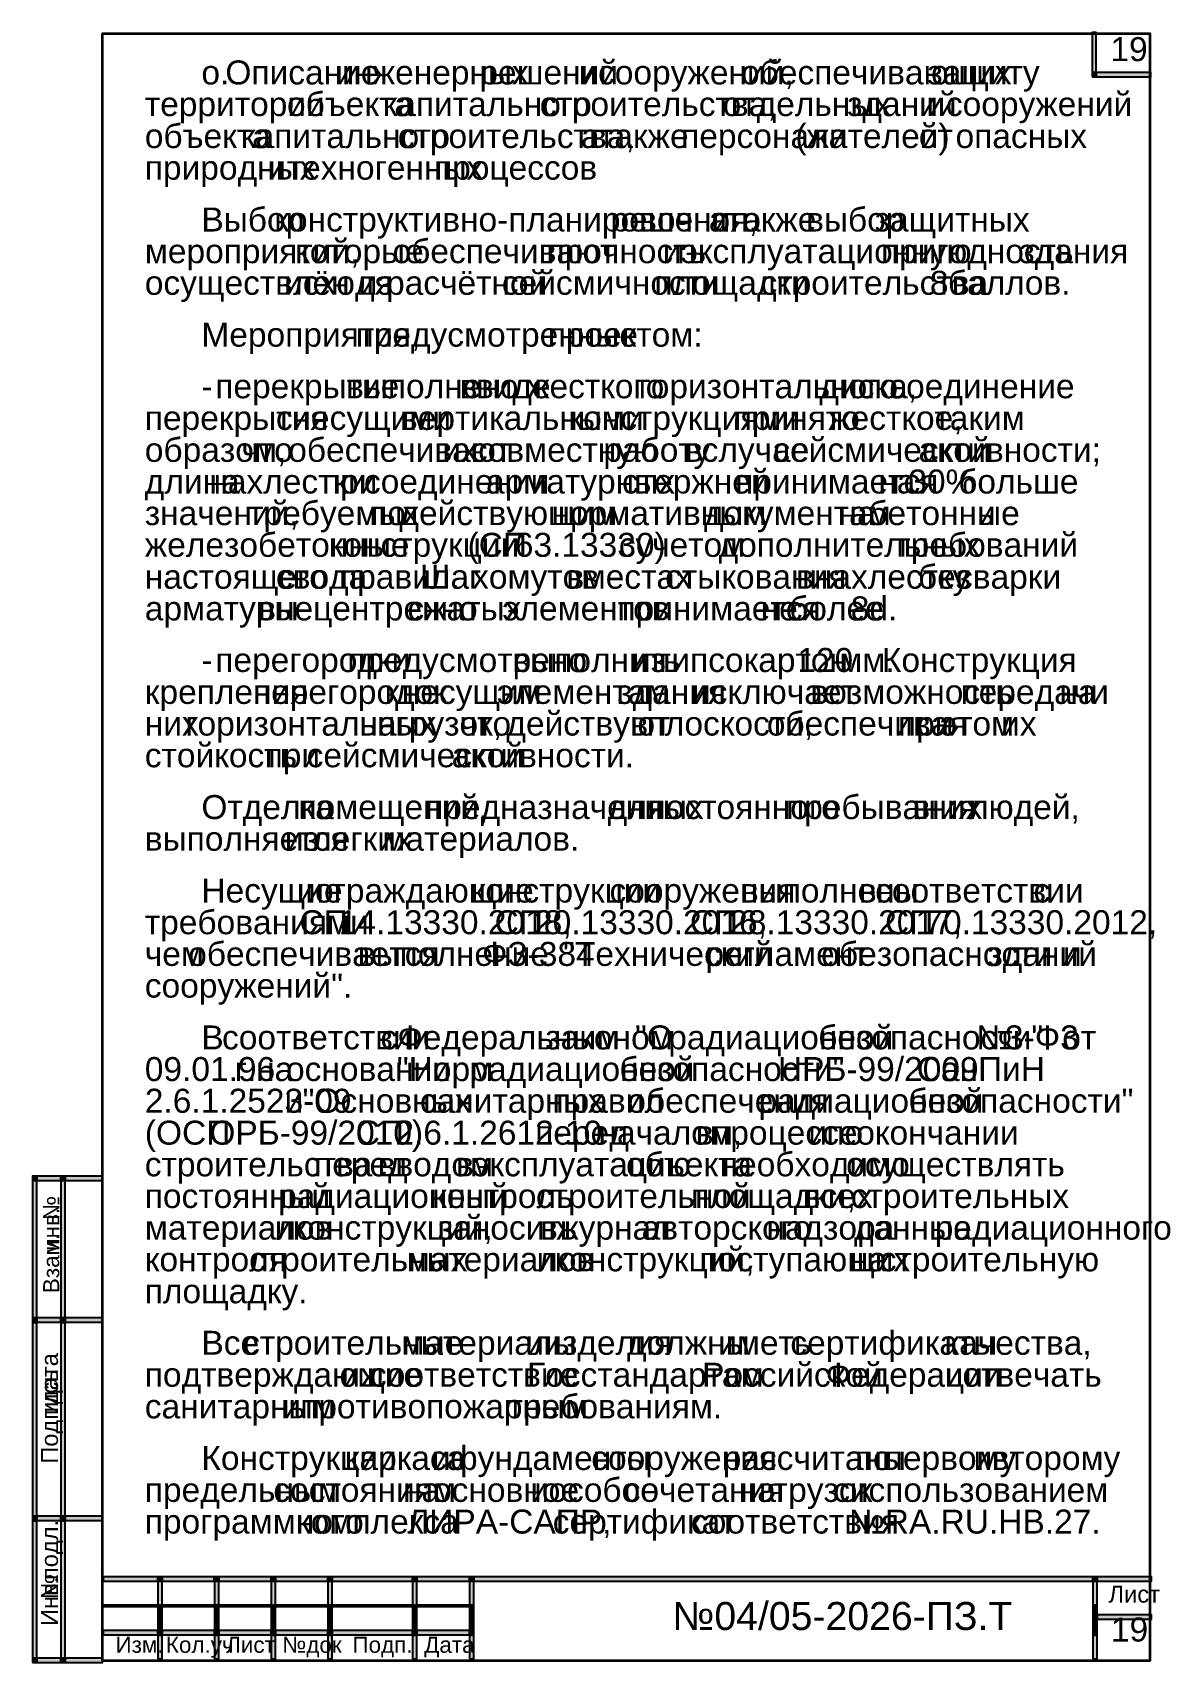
# Model space of a CAD drawing. Extents: x 8 to 21351, y 0 to 420.
# Drawn here: x 5588 to 5788.9, y 4.7 to 292.2 of the extents above; entities that cross this region are included whole.
import ezdxf

# ---------------------------------------------------------------- set-up
doc = ezdxf.new("R2010")
doc.units = 0
doc.layers.add('TEY_REVIEW_AXIS', color=7, linetype='Continuous')
doc.layers.add('TEY_REVIEW_LEADER', color=7, linetype='Continuous')
doc.styles.add('TEYPDFCAD_TEXT', font='arial.ttf')

msp = doc.modelspace()

# ---------------------------------------------------------------- hatches: boundary and pattern name
for points in [[(5775.02, 285.16), (5775.78, 285.16), (5775.78, 292.23), (5775.02, 292.23)], [(5775.02, 284.4), (5775.78, 284.4), (5775.78, 285.16), (5775.02, 285.16)], [(5775.02, 284.4), (5775.78, 284.4), (5775.78, 285.16), (5775.02, 285.16)], [(5775.78, 284.4), (5785.39, 284.4), (5785.39, 285.16), (5775.78, 285.16)], [(5587.99, 89.66), (5588.75, 89.66), (5588.75, 90.47), (5587.99, 90.47)], [(5587.99, 89.7), (5588.75, 89.7), (5588.75, 90.47), (5587.99, 90.47)], [(5587.99, 65.45), (5588.75, 65.45), (5588.75, 89.66), (5587.99, 89.66)], [(5588.75, 89.7), (5592.98, 89.7), (5592.98, 90.47), (5588.75, 90.47)], [(5592.98, 89.7), (5593.74, 89.7), (5593.74, 90.47), (5592.98, 90.47)], [(5592.98, 89.66), (5593.74, 89.66), (5593.74, 89.7), (5592.98, 89.7)], [(5592.98, 65.45), (5593.74, 65.45), (5593.74, 89.66), (5592.98, 89.66)], [(5593.74, 89.7), (5600.35, 89.7), (5600.35, 90.47), (5593.74, 90.47)], [(5587.99, 64.64), (5588.75, 64.64), (5588.75, 65.45), (5587.99, 65.45)], [(5587.99, 30.44), (5588.75, 30.44), (5588.75, 64.64), (5587.99, 64.64)], [(5588.75, 64.69), (5592.98, 64.69), (5592.98, 65.45), (5588.75, 65.45)], [(5592.98, 64.64), (5593.74, 64.64), (5593.74, 65.45), (5592.98, 65.45)], [(5592.98, 30.44), (5593.74, 30.44), (5593.74, 64.64), (5592.98, 64.64)], [(5593.74, 64.69), (5600.35, 64.69), (5600.35, 65.45), (5593.74, 65.45)], [(5587.99, 29.63), (5588.75, 29.63), (5588.75, 30.44), (5587.99, 30.44)], [(5587.99, 5.42), (5588.75, 5.42), (5588.75, 29.63), (5587.99, 29.63)], [(5588.75, 29.68), (5592.98, 29.68), (5592.98, 30.44), (5588.75, 30.44)], [(5592.98, 29.63), (5593.74, 29.63), (5593.74, 30.44), (5592.98, 30.44)], [(5592.98, 5.42), (5593.74, 5.42), (5593.74, 29.63), (5592.98, 29.63)], [(5593.74, 29.68), (5600.35, 29.68), (5600.35, 30.44), (5593.74, 30.44)], [(5600.47, 19.01), (5610.08, 19.01), (5610.08, 19.77), (5600.47, 19.77)], [(5610.08, 19.01), (5610.85, 19.01), (5610.85, 19.77), (5610.08, 19.77)], [(5610.08, 18.97), (5610.85, 18.97), (5610.85, 19.01), (5610.08, 19.01)], [(5610.08, 14.77), (5610.85, 14.77), (5610.85, 18.97), (5610.08, 18.97)], [(5610.85, 19.01), (5620.07, 19.01), (5620.07, 19.77), (5610.85, 19.77)], [(5620.08, 19.01), (5620.84, 19.01), (5620.84, 19.77), (5620.08, 19.77)], [(5620.08, 18.97), (5620.84, 18.97), (5620.84, 19.01), (5620.08, 19.01)], [(5620.08, 14.77), (5620.84, 14.77), (5620.84, 18.97), (5620.08, 18.97)], [(5620.84, 19.01), (5630.11, 19.01), (5630.11, 19.77), (5620.84, 19.77)], [(5630.11, 19.01), (5630.87, 19.01), (5630.87, 19.77), (5630.11, 19.77)], [(5630.11, 18.97), (5630.87, 18.97), (5630.87, 19.01), (5630.11, 19.01)], [(5630.11, 14.77), (5630.87, 14.77), (5630.87, 18.97), (5630.11, 18.97)], [(5630.87, 19.01), (5640.1, 19.01), (5640.1, 19.77), (5630.87, 19.77)], [(5640.1, 19.01), (5640.86, 19.01), (5640.86, 19.77), (5640.1, 19.77)], [(5640.1, 18.97), (5640.86, 18.97), (5640.86, 19.01), (5640.1, 19.01)], [(5640.1, 14.77), (5640.86, 14.77), (5640.86, 18.97), (5640.1, 18.97)], [(5640.86, 19.01), (5655.08, 19.01), (5655.08, 19.77), (5640.86, 19.77)], [(5655.08, 19.01), (5655.85, 19.01), (5655.85, 19.77), (5655.08, 19.77)], [(5655.08, 18.97), (5655.85, 18.97), (5655.85, 19.01), (5655.08, 19.01)], [(5655.08, 14.77), (5655.85, 14.77), (5655.85, 18.97), (5655.08, 18.97)], [(5655.85, 19.01), (5665.12, 19.01), (5665.12, 19.77), (5655.85, 19.77)], [(5665.12, 19.01), (5665.88, 19.01), (5665.88, 19.77), (5665.12, 19.77)], [(5665.12, 18.97), (5665.88, 18.97), (5665.88, 19.01), (5665.12, 19.01)], [(5665.12, 14.77), (5665.88, 14.77), (5665.88, 18.97), (5665.12, 18.97)], [(5665.88, 19.01), (5775.14, 19.01), (5775.14, 19.77), (5665.88, 19.77)], [(5775.14, 19.01), (5775.9, 19.01), (5775.9, 19.77), (5775.14, 19.77)], [(5775.14, 18.97), (5775.9, 18.97), (5775.9, 19.01), (5775.14, 19.01)], [(5775.14, 14.77), (5775.9, 14.77), (5775.9, 18.97), (5775.14, 18.97)], [(5775.9, 19.01), (5785.51, 19.01), (5785.51, 19.77), (5775.9, 19.77)], [(5600.47, 14.52), (5610.08, 14.52), (5610.08, 14.77), (5600.47, 14.77)], [(5610.08, 13.97), (5610.85, 13.97), (5610.85, 14.77), (5610.08, 14.77)], [(5610.85, 14.52), (5620.07, 14.52), (5620.07, 14.77), (5610.85, 14.77)], [(5620.08, 13.97), (5620.84, 13.97), (5620.84, 14.77), (5620.08, 14.77)], [(5620.84, 14.52), (5630.11, 14.52), (5630.11, 14.77), (5620.84, 14.77)], [(5630.11, 13.97), (5630.87, 13.97), (5630.87, 14.77), (5630.11, 14.77)], [(5630.87, 14.52), (5640.1, 14.52), (5640.1, 14.77), (5630.87, 14.77)], [(5640.1, 13.97), (5640.86, 13.97), (5640.86, 14.77), (5640.1, 14.77)], [(5640.86, 14.52), (5655.08, 14.52), (5655.08, 14.77), (5640.86, 14.77)], [(5655.08, 13.97), (5655.85, 13.97), (5655.85, 14.77), (5655.08, 14.77)], [(5655.85, 14.52), (5665.12, 14.52), (5665.12, 14.77), (5655.85, 14.77)], [(5665.12, 13.97), (5665.88, 13.97), (5665.88, 14.77), (5665.12, 14.77)], [(5775.14, 13.97), (5775.9, 13.97), (5775.9, 14.77), (5775.14, 14.77)], [(5610.08, 13.04), (5610.85, 13.04), (5610.85, 13.97), (5610.08, 13.97)], [(5610.08, 12.23), (5610.85, 12.23), (5610.85, 13.04), (5610.08, 13.04)], [(5610.08, 10.29), (5610.85, 10.29), (5610.85, 12.23), (5610.08, 12.23)], [(5620.08, 13.04), (5620.84, 13.04), (5620.84, 13.97), (5620.08, 13.97)], [(5620.08, 12.23), (5620.84, 12.23), (5620.84, 13.04), (5620.08, 13.04)], [(5620.08, 10.29), (5620.84, 10.29), (5620.84, 12.23), (5620.08, 12.23)], [(5630.11, 13.04), (5630.87, 13.04), (5630.87, 13.97), (5630.11, 13.97)], [(5630.11, 12.23), (5630.87, 12.23), (5630.87, 13.04), (5630.11, 13.04)], [(5630.11, 10.29), (5630.87, 10.29), (5630.87, 12.23), (5630.11, 12.23)], [(5640.1, 13.04), (5640.86, 13.04), (5640.86, 13.97), (5640.1, 13.97)], [(5640.1, 12.23), (5640.86, 12.23), (5640.86, 13.04), (5640.1, 13.04)], [(5640.1, 10.29), (5640.86, 10.29), (5640.86, 12.23), (5640.1, 12.23)], [(5655.08, 13.04), (5655.85, 13.04), (5655.85, 13.97), (5655.08, 13.97)], [(5655.08, 12.23), (5655.85, 12.23), (5655.85, 13.04), (5655.08, 13.04)], [(5655.08, 10.29), (5655.85, 10.29), (5655.85, 12.23), (5655.08, 12.23)], [(5665.12, 13.04), (5665.88, 13.04), (5665.88, 13.97), (5665.12, 13.97)], [(5665.12, 12.23), (5665.88, 12.23), (5665.88, 13.04), (5665.12, 13.04)], [(5665.12, 10.29), (5665.88, 10.29), (5665.88, 12.23), (5665.12, 12.23)], [(5775.14, 13.04), (5775.9, 13.04), (5775.9, 13.97), (5775.14, 13.97)], [(5775.14, 12.23), (5775.9, 12.23), (5775.9, 13.04), (5775.14, 13.04)], [(5775.14, 10.29), (5775.9, 10.29), (5775.9, 12.23), (5775.14, 12.23)], [(5775.9, 12.28), (5785.51, 12.28), (5785.51, 13.04), (5775.9, 13.04)], [(5600.47, 9.52), (5610.08, 9.52), (5610.08, 10.29), (5600.47, 10.29)], [(5610.08, 9.48), (5610.85, 9.48), (5610.85, 10.29), (5610.08, 10.29)], [(5610.08, 5.29), (5610.85, 5.29), (5610.85, 9.48), (5610.08, 9.48)], [(5610.85, 9.52), (5620.08, 9.52), (5620.08, 10.29), (5610.85, 10.29)], [(5620.08, 9.48), (5620.84, 9.48), (5620.84, 10.29), (5620.08, 10.29)], [(5620.08, 5.29), (5620.84, 5.29), (5620.84, 9.48), (5620.08, 9.48)], [(5620.84, 9.52), (5630.11, 9.52), (5630.11, 10.29), (5620.84, 10.29)], [(5630.11, 9.48), (5630.87, 9.48), (5630.87, 10.29), (5630.11, 10.29)], [(5630.11, 5.29), (5630.87, 5.29), (5630.87, 9.48), (5630.11, 9.48)], [(5630.87, 9.52), (5640.1, 9.52), (5640.1, 10.29), (5630.87, 10.29)], [(5640.1, 9.48), (5640.86, 9.48), (5640.86, 10.29), (5640.1, 10.29)], [(5640.1, 5.29), (5640.86, 5.29), (5640.86, 9.48), (5640.1, 9.48)], [(5640.86, 9.52), (5655.08, 9.52), (5655.08, 10.29), (5640.86, 10.29)], [(5655.08, 9.48), (5655.85, 9.48), (5655.85, 10.29), (5655.08, 10.29)], [(5655.08, 5.29), (5655.85, 5.29), (5655.85, 9.48), (5655.08, 9.48)], [(5655.85, 9.52), (5665.12, 9.52), (5665.12, 10.29), (5655.85, 10.29)], [(5665.12, 9.48), (5665.88, 9.48), (5665.88, 10.29), (5665.12, 10.29)], [(5665.12, 5.29), (5665.88, 5.29), (5665.88, 9.48), (5665.12, 9.48)], [(5775.14, 9.48), (5775.9, 9.48), (5775.9, 10.29), (5775.14, 10.29)], [(5775.14, 5.29), (5775.9, 5.29), (5775.9, 9.48), (5775.14, 9.48)], [(5587.99, 4.66), (5588.75, 4.66), (5588.75, 5.42), (5587.99, 5.42)], [(5587.99, 4.66), (5588.75, 4.66), (5588.75, 5.42), (5587.99, 5.42)], [(5588.75, 4.66), (5592.98, 4.66), (5592.98, 5.42), (5588.75, 5.42)], [(5592.98, 4.66), (5593.74, 4.66), (5593.74, 5.42), (5592.98, 5.42)], [(5593.74, 4.66), (5600.35, 4.66), (5600.35, 5.42), (5593.74, 5.42)]]:
    msp.add_hatch(color=256).paths.add_polyline_path(points)

# ---------------------------------------------------------------- linework, layer by layer
for points in [[(5775.02, 285.16), (5775.78, 285.16), (5775.78, 292.23), (5775.02, 292.23)], [(5775.02, 284.4), (5775.78, 284.4), (5775.78, 285.16), (5775.02, 285.16)], [(5775.02, 284.4), (5775.78, 284.4), (5775.78, 285.16), (5775.02, 285.16)], [(5775.78, 284.4), (5785.39, 284.4), (5785.39, 285.16), (5775.78, 285.16)], [(5587.99, 89.66), (5588.75, 89.66), (5588.75, 90.47), (5587.99, 90.47)], [(5587.99, 89.7), (5588.75, 89.7), (5588.75, 90.47), (5587.99, 90.47)], [(5587.99, 65.45), (5588.75, 65.45), (5588.75, 89.66), (5587.99, 89.66)], [(5588.75, 89.7), (5592.98, 89.7), (5592.98, 90.47), (5588.75, 90.47)], [(5592.98, 89.7), (5593.74, 89.7), (5593.74, 90.47), (5592.98, 90.47)], [(5592.98, 89.66), (5593.74, 89.66), (5593.74, 89.7), (5592.98, 89.7)], [(5592.98, 65.45), (5593.74, 65.45), (5593.74, 89.66), (5592.98, 89.66)], [(5593.74, 89.7), (5600.35, 89.7), (5600.35, 90.47), (5593.74, 90.47)], [(5587.99, 64.64), (5588.75, 64.64), (5588.75, 65.45), (5587.99, 65.45)], [(5587.99, 30.44), (5588.75, 30.44), (5588.75, 64.64), (5587.99, 64.64)], [(5588.75, 64.69), (5592.98, 64.69), (5592.98, 65.45), (5588.75, 65.45)], [(5592.98, 64.64), (5593.74, 64.64), (5593.74, 65.45), (5592.98, 65.45)], [(5592.98, 30.44), (5593.74, 30.44), (5593.74, 64.64), (5592.98, 64.64)], [(5593.74, 64.69), (5600.35, 64.69), (5600.35, 65.45), (5593.74, 65.45)], [(5587.99, 29.63), (5588.75, 29.63), (5588.75, 30.44), (5587.99, 30.44)], [(5587.99, 5.42), (5588.75, 5.42), (5588.75, 29.63), (5587.99, 29.63)], [(5588.75, 29.68), (5592.98, 29.68), (5592.98, 30.44), (5588.75, 30.44)], [(5592.98, 29.63), (5593.74, 29.63), (5593.74, 30.44), (5592.98, 30.44)], [(5592.98, 5.42), (5593.74, 5.42), (5593.74, 29.63), (5592.98, 29.63)], [(5593.74, 29.68), (5600.35, 29.68), (5600.35, 30.44), (5593.74, 30.44)], [(5600.47, 19.01), (5610.08, 19.01), (5610.08, 19.77), (5600.47, 19.77)], [(5610.08, 19.01), (5610.85, 19.01), (5610.85, 19.77), (5610.08, 19.77)], [(5610.08, 18.97), (5610.85, 18.97), (5610.85, 19.01), (5610.08, 19.01)], [(5610.08, 14.77), (5610.85, 14.77), (5610.85, 18.97), (5610.08, 18.97)], [(5610.85, 19.01), (5620.07, 19.01), (5620.07, 19.77), (5610.85, 19.77)], [(5620.08, 19.01), (5620.84, 19.01), (5620.84, 19.77), (5620.08, 19.77)], [(5620.08, 18.97), (5620.84, 18.97), (5620.84, 19.01), (5620.08, 19.01)], [(5620.08, 14.77), (5620.84, 14.77), (5620.84, 18.97), (5620.08, 18.97)], [(5620.84, 19.01), (5630.11, 19.01), (5630.11, 19.77), (5620.84, 19.77)], [(5630.11, 19.01), (5630.87, 19.01), (5630.87, 19.77), (5630.11, 19.77)], [(5630.11, 18.97), (5630.87, 18.97), (5630.87, 19.01), (5630.11, 19.01)], [(5630.11, 14.77), (5630.87, 14.77), (5630.87, 18.97), (5630.11, 18.97)], [(5630.87, 19.01), (5640.1, 19.01), (5640.1, 19.77), (5630.87, 19.77)], [(5640.1, 19.01), (5640.86, 19.01), (5640.86, 19.77), (5640.1, 19.77)], [(5640.1, 18.97), (5640.86, 18.97), (5640.86, 19.01), (5640.1, 19.01)], [(5640.1, 14.77), (5640.86, 14.77), (5640.86, 18.97), (5640.1, 18.97)], [(5640.86, 19.01), (5655.08, 19.01), (5655.08, 19.77), (5640.86, 19.77)], [(5655.08, 19.01), (5655.85, 19.01), (5655.85, 19.77), (5655.08, 19.77)], [(5655.08, 18.97), (5655.85, 18.97), (5655.85, 19.01), (5655.08, 19.01)], [(5655.08, 14.77), (5655.85, 14.77), (5655.85, 18.97), (5655.08, 18.97)], [(5655.85, 19.01), (5665.12, 19.01), (5665.12, 19.77), (5655.85, 19.77)], [(5665.12, 19.01), (5665.88, 19.01), (5665.88, 19.77), (5665.12, 19.77)], [(5665.12, 18.97), (5665.88, 18.97), (5665.88, 19.01), (5665.12, 19.01)], [(5665.12, 14.77), (5665.88, 14.77), (5665.88, 18.97), (5665.12, 18.97)], [(5665.88, 19.01), (5775.14, 19.01), (5775.14, 19.77), (5665.88, 19.77)], [(5775.14, 19.01), (5775.9, 19.01), (5775.9, 19.77), (5775.14, 19.77)], [(5775.14, 18.97), (5775.9, 18.97), (5775.9, 19.01), (5775.14, 19.01)], [(5775.14, 14.77), (5775.9, 14.77), (5775.9, 18.97), (5775.14, 18.97)], [(5775.9, 19.01), (5785.51, 19.01), (5785.51, 19.77), (5775.9, 19.77)], [(5600.47, 14.52), (5610.08, 14.52), (5610.08, 14.77), (5600.47, 14.77)], [(5610.08, 13.97), (5610.85, 13.97), (5610.85, 14.77), (5610.08, 14.77)], [(5610.85, 14.52), (5620.07, 14.52), (5620.07, 14.77), (5610.85, 14.77)], [(5620.08, 13.97), (5620.84, 13.97), (5620.84, 14.77), (5620.08, 14.77)], [(5620.84, 14.52), (5630.11, 14.52), (5630.11, 14.77), (5620.84, 14.77)], [(5630.11, 13.97), (5630.87, 13.97), (5630.87, 14.77), (5630.11, 14.77)], [(5630.87, 14.52), (5640.1, 14.52), (5640.1, 14.77), (5630.87, 14.77)], [(5640.1, 13.97), (5640.86, 13.97), (5640.86, 14.77), (5640.1, 14.77)], [(5640.86, 14.52), (5655.08, 14.52), (5655.08, 14.77), (5640.86, 14.77)], [(5655.08, 13.97), (5655.85, 13.97), (5655.85, 14.77), (5655.08, 14.77)], [(5655.85, 14.52), (5665.12, 14.52), (5665.12, 14.77), (5655.85, 14.77)], [(5665.12, 13.97), (5665.88, 13.97), (5665.88, 14.77), (5665.12, 14.77)], [(5775.14, 13.97), (5775.9, 13.97), (5775.9, 14.77), (5775.14, 14.77)], [(5610.08, 13.04), (5610.85, 13.04), (5610.85, 13.97), (5610.08, 13.97)], [(5610.08, 12.23), (5610.85, 12.23), (5610.85, 13.04), (5610.08, 13.04)], [(5610.08, 10.29), (5610.85, 10.29), (5610.85, 12.23), (5610.08, 12.23)], [(5620.08, 13.04), (5620.84, 13.04), (5620.84, 13.97), (5620.08, 13.97)], [(5620.08, 12.23), (5620.84, 12.23), (5620.84, 13.04), (5620.08, 13.04)], [(5620.08, 10.29), (5620.84, 10.29), (5620.84, 12.23), (5620.08, 12.23)], [(5630.11, 13.04), (5630.87, 13.04), (5630.87, 13.97), (5630.11, 13.97)], [(5630.11, 12.23), (5630.87, 12.23), (5630.87, 13.04), (5630.11, 13.04)], [(5630.11, 10.29), (5630.87, 10.29), (5630.87, 12.23), (5630.11, 12.23)], [(5640.1, 13.04), (5640.86, 13.04), (5640.86, 13.97), (5640.1, 13.97)], [(5640.1, 12.23), (5640.86, 12.23), (5640.86, 13.04), (5640.1, 13.04)], [(5640.1, 10.29), (5640.86, 10.29), (5640.86, 12.23), (5640.1, 12.23)], [(5655.08, 13.04), (5655.85, 13.04), (5655.85, 13.97), (5655.08, 13.97)], [(5655.08, 12.23), (5655.85, 12.23), (5655.85, 13.04), (5655.08, 13.04)], [(5655.08, 10.29), (5655.85, 10.29), (5655.85, 12.23), (5655.08, 12.23)], [(5665.12, 13.04), (5665.88, 13.04), (5665.88, 13.97), (5665.12, 13.97)], [(5665.12, 12.23), (5665.88, 12.23), (5665.88, 13.04), (5665.12, 13.04)], [(5665.12, 10.29), (5665.88, 10.29), (5665.88, 12.23), (5665.12, 12.23)], [(5775.14, 13.04), (5775.9, 13.04), (5775.9, 13.97), (5775.14, 13.97)], [(5775.14, 12.23), (5775.9, 12.23), (5775.9, 13.04), (5775.14, 13.04)], [(5775.14, 10.29), (5775.9, 10.29), (5775.9, 12.23), (5775.14, 12.23)], [(5775.9, 12.28), (5785.51, 12.28), (5785.51, 13.04), (5775.9, 13.04)], [(5600.47, 9.52), (5610.08, 9.52), (5610.08, 10.29), (5600.47, 10.29)], [(5610.08, 9.48), (5610.85, 9.48), (5610.85, 10.29), (5610.08, 10.29)], [(5610.08, 5.29), (5610.85, 5.29), (5610.85, 9.48), (5610.08, 9.48)], [(5610.85, 9.52), (5620.08, 9.52), (5620.08, 10.29), (5610.85, 10.29)], [(5620.08, 9.48), (5620.84, 9.48), (5620.84, 10.29), (5620.08, 10.29)], [(5620.08, 5.29), (5620.84, 5.29), (5620.84, 9.48), (5620.08, 9.48)], [(5620.84, 9.52), (5630.11, 9.52), (5630.11, 10.29), (5620.84, 10.29)], [(5630.11, 9.48), (5630.87, 9.48), (5630.87, 10.29), (5630.11, 10.29)], [(5630.11, 5.29), (5630.87, 5.29), (5630.87, 9.48), (5630.11, 9.48)], [(5630.87, 9.52), (5640.1, 9.52), (5640.1, 10.29), (5630.87, 10.29)], [(5640.1, 9.48), (5640.86, 9.48), (5640.86, 10.29), (5640.1, 10.29)], [(5640.1, 5.29), (5640.86, 5.29), (5640.86, 9.48), (5640.1, 9.48)], [(5640.86, 9.52), (5655.08, 9.52), (5655.08, 10.29), (5640.86, 10.29)], [(5655.08, 9.48), (5655.85, 9.48), (5655.85, 10.29), (5655.08, 10.29)], [(5655.08, 5.29), (5655.85, 5.29), (5655.85, 9.48), (5655.08, 9.48)], [(5655.85, 9.52), (5665.12, 9.52), (5665.12, 10.29), (5655.85, 10.29)], [(5665.12, 9.48), (5665.88, 9.48), (5665.88, 10.29), (5665.12, 10.29)], [(5665.12, 5.29), (5665.88, 5.29), (5665.88, 9.48), (5665.12, 9.48)], [(5775.14, 9.48), (5775.9, 9.48), (5775.9, 10.29), (5775.14, 10.29)], [(5775.14, 5.29), (5775.9, 5.29), (5775.9, 9.48), (5775.14, 9.48)], [(5587.99, 4.66), (5588.75, 4.66), (5588.75, 5.42), (5587.99, 5.42)], [(5587.99, 4.66), (5588.75, 4.66), (5588.75, 5.42), (5587.99, 5.42)], [(5588.75, 4.66), (5592.98, 4.66), (5592.98, 5.42), (5588.75, 5.42)], [(5592.98, 4.66), (5593.74, 4.66), (5593.74, 5.42), (5592.98, 5.42)], [(5593.74, 4.66), (5600.35, 4.66), (5600.35, 5.42), (5593.74, 5.42)]]:
    msp.add_lwpolyline(points, close=True)
at = {"layer": 'TEY_REVIEW_AXIS', "lineweight": 35}
msp.add_lwpolyline([(5600.28, 5), (5785.28, 5), (5785.28, 292), (5600.28, 292)], close=True, dxfattribs=at)

# ---------------------------------------------------------------- texts
at = {"color": 7, "style": 'TEYPDFCAD_TEXT'}
for s, height, p in [('решений', 4.233, (5666.86, 283.08)), ('сооружений,', 4.2333, (5687.81, 283.08)), ('обеспечивающих', 4.2333, (5713.05, 283.08)), ('о.', 4.233, (5617.79, 283.08)), ('Описание', 4.233, (5622.02, 283.08)), ('инженерных', 4.233, (5641.46, 283.08)), ('и', 4.23, (5684.38, 283.08)), ('защиту', 4.233, (5745.94, 283.08)), ('объекта', 4.233, (5632.9, 277.5)), ('зданий', 4.233, (5731.79, 277.5)), ('сооружений', 4.233, (5749.23, 277.5)), ('капитального', 4.2333, (5649.79, 277.5)), ('строительства,', 4.2333, (5677.52, 277.5)), ('отдельных', 4.233, (5709.82, 277.5)), ('и', 4.23, (5745.8, 277.5)), ('объекта', 4.233, (5607.8, 271.86)), ('(жителей)', 4.233, (5722.65, 271.86)), ('капитального', 4.2333, (5624.77, 271.86)), ('строительства,', 4.2333, (5652.46, 271.86)), ('а', 4.23, (5684.8, 271.86)), ('также', 4.233, (5687.98, 271.86)), ('персонала', 4.233, (5702.49, 271.86)), ('от', 4.233, (5744.45, 271.86)), ('опасных', 4.233, (5750.93, 271.86)), ('природных', 4.233, (5607.8, 266.28)), ('и', 4.23, (5629.43, 266.28)), ('техногенных', 4.2333, (5632.86, 266.28)), ('процессов', 4.233, (5658.86, 266.28)), ('Выбор', 4.233, (5617.79, 257.13)), ('конструктивно-планировочного', 4.2333, (5630.66, 257.13)), ('решения,', 4.233, (5690.01, 257.13)), ('а', 4.23, (5707.37, 257.13)), ('также', 4.233, (5710.54, 257.13)), ('выбор', 4.233, (5724.55, 257.13)), ('защитных', 4.233, (5736.66, 257.13)), ('мероприятий,', 4.2333, (5607.8, 251.54)), ('обеспечивают', 4.2333, (5651.53, 251.54)), ('которые', 4.233, (5634.34, 251.54)), ('прочность', 4.233, (5678.71, 251.54)), ('и', 4.23, (5699.24, 251.54)), ('эксплуатационную', 4.2333, (5702.41, 251.54)), ('пригодность', 4.2333, (5737.76, 251.54)), ('здания', 4.233, (5762.19, 251.54)), ('расчётной', 4.233, (5650.39, 245.96)), ('сейсмичности', 4.2333, (5670.83, 245.96)), ('8', 4.23, (5746.4, 245.96)), ('баллов.', 4.233, (5749.57, 245.96)), ('осуществлён', 4.2333, (5607.8, 245.96)), ('исходя', 4.233, (5632.39, 245.96)), ('из', 4.233, (5645.56, 245.96)), ('площадки', 4.233, (5697.76, 245.96)), ('строительства', 4.2333, (5716.51, 245.96)), ('Мероприятия,', 4.2333, (5617.79, 236.81)), ('предусмотренные', 4.2333, (5645.01, 236.81)), ('проектом:', 4.233, (5678.92, 236.81)), ('перекрытие', 4.233, (5620.24, 227.71)), ('выполнено', 4.233, (5643.32, 227.71)), ('в', 4.23, (5663.38, 227.71)), ('виде', 4.233, (5666.26, 227.71)), ('жесткого', 4.233, (5675.28, 227.71)), ('горизонтального', 4.2333, (5694.96, 227.71)), ('диска,', 4.233, (5726.89, 227.71)), ('соединение', 4.233, (5739.24, 227.71)), ('-', 4.23, (5617.79, 227.71)), ('перекрытия', 4.233, (5607.8, 222.12)), ('с', 4.23, (5630.95, 222.12)), ('несущими', 4.233, (5633.87, 222.12)), ('вертикальными', 4.2333, (5652.84, 222.12)), ('конструкциями', 4.2333, (5682.6, 222.12)), ('принято', 4.233, (5711.77, 222.12)), ('жесткое,', 4.233, (5728.45, 222.12)), ('таким', 4.233, (5747.2, 222.12)), ('образом,', 4.233, (5607.8, 216.49)), ('что', 4.233, (5624.86, 216.49)), ('обеспечивают', 4.2333, (5633.12, 216.49)), ('их', 4.233, (5660.34, 216.49)), ('совместную', 4.233, (5665.37, 216.49)), ('работу', 4.233, (5688.74, 216.49)), ('в', 4.23, (5703.18, 216.49)), ('случае', 4.233, (5706.1, 216.49)), ('сейсмической', 4.2333, (5718.75, 216.49)), ('активности;', 4.2333, (5744.4, 216.49)), ('длина', 4.233, (5607.8, 210.9)), ('нахлестки', 4.233, (5619.19, 210.9)), ('при', 4.233, (5639.08, 210.9)), ('соединении', 4.233, (5646.49, 210.9)), ('арматурных', 4.233, (5668.04, 210.9)), ('стержней', 4.233, (5692.04, 210.9)), ('принимается', 4.2333, (5712.02, 210.9)), ('на', 4.233, (5737.29, 210.9)), ('30%', 4.233, (5742.59, 210.9)), ('больше', 4.233, (5751.39, 210.9)), ('значений,', 4.233, (5607.8, 205.32)), ('требуемых', 4.233, (5626.05, 205.32)), ('по', 4.233, (5647.42, 205.32)), ('действующим', 4.2333, (5652.76, 205.32)), ('нормативным', 4.2333, (5679.6, 205.32)), ('документам', 4.233, (5706.52, 205.32)), ('на', 4.233, (5730.27, 205.32)), ('бетонные', 4.233, (5735.52, 205.32)), ('и', 4.23, (5754.7, 205.32)), ('железобетонные', 4.2333, (5607.8, 199.73)), ('(СП', 4.233, (5664.78, 199.73)), ('63.13330)', 4.233, (5673.12, 199.73)), ('требований', 4.233, (5740.3, 199.73)), ('конструкции', 4.2333, (5640.27, 199.73)), ('с', 4.23, (5691.49, 199.73)), ('учетом', 4.233, (5694.41, 199.73)), ('дополнительных', 4.2333, (5709.1, 199.73)), ('без', 4.233, (5744.28, 194.1)), ('настоящего', 4.233, (5607.8, 194.1)), ('свода', 4.233, (5630.95, 194.1)), ('правил.', 4.233, (5642.09, 194.1)), ('Шаг', 4.233, (5656.35, 194.1)), ('хомутов', 4.233, (5665.58, 194.1)), ('в', 4.23, (5682.22, 194.1)), ('местах', 4.233, (5685.1, 194.1)), ('стыкования', 4.233, (5699.66, 194.1)), ('внахлестку', 4.233, (5722.78, 194.1)), ('сварки', 4.233, (5751.01, 194.1)), ('более', 4.233, (5721.55, 188.51)), ('8d.', 4.233, (5732.43, 188.51)), ('арматуры', 4.233, (5607.8, 188.51)), ('внецентренно', 4.2333, (5627.82, 188.51)), ('сжатых', 4.233, (5654.16, 188.51)), ('элементов', 4.233, (5670.92, 188.51)), ('принимается', 4.2333, (5691.24, 188.51)), ('не', 4.233, (5716.51, 188.51)), ('-', 4.23, (5617.79, 179.41)), ('перегородки', 4.2333, (5620.24, 179.41)), ('предусмотрено', 4.2333, (5643.53, 179.41)), ('выполнить', 4.233, (5672.69, 179.41)), ('из', 4.233, (5693.78, 179.41)), ('гипсокартон', 4.2333, (5698.6, 179.41)), ('120', 4.233, (5722.99, 179.41)), ('мм.', 4.233, (5730.4, 179.41)), ('Конструкция', 4.2333, (5737.93, 179.41)), ('крепления', 4.233, (5607.8, 173.78)), ('перегородок', 4.2333, (5626.89, 173.78)), ('к', 4.23, (5650.13, 173.78)), ('несущим', 4.233, (5653.17, 173.78)), ('элементам', 4.233, (5669.98, 173.78)), ('здания', 4.233, (5691.19, 173.78)), ('исключает', 4.233, (5704.4, 173.78)), ('возможность', 4.2333, (5725.31, 173.78)), ('передачи', 4.233, (5751.81, 173.78)), ('на', 4.233, (5769.25, 173.78)), ('действуют', 4.233, (5671.64, 168.19)), ('обеспечивая', 4.2333, (5717.61, 168.19)), ('них', 4.233, (5607.8, 168.19)), ('горизонтальных', 4.2333, (5614.95, 168.19)), ('нагрузок,', 4.233, (5645.69, 168.19)), ('что', 4.233, (5663.39, 168.19)), ('в', 4.23, (5693.53, 168.19)), ('плоскости,', 4.233, (5696.41, 168.19)), ('при', 4.233, (5740.77, 168.19)), ('этом', 4.233, (5748.18, 168.19)), ('их', 4.233, (5758.97, 168.19)), ('стойкость', 4.233, (5607.8, 162.6)), ('сейсмической', 4.2333, (5636.37, 162.6)), ('при', 4.233, (5628.96, 162.6)), ('активности.', 4.2333, (5661.98, 162.6)), ('Отделка', 4.233, (5617.79, 153.46)), ('помещений,', 4.233, (5634.93, 153.46)), ('предназначенных', 4.2333, (5657.29, 153.46)), ('для', 4.233, (5689.54, 153.46)), ('постоянного', 4.2333, (5696.57, 153.46)), ('пребывания', 4.233, (5721, 153.46)), ('в', 4.23, (5743.31, 153.46)), ('них', 4.233, (5746.14, 153.46)), ('людей,', 4.233, (5753.3, 153.46)), ('выполняется', 4.2333, (5607.8, 147.87)), ('из', 4.233, (5632.52, 147.87)), ('легких', 4.233, (5637.35, 147.87)), ('материалов.', 4.2333, (5649.75, 147.87)), ('Несущие', 4.233, (5617.79, 138.73)), ('и', 4.23, (5634.68, 138.73)), ('ограждающие', 4.2333, (5637.85, 138.73)), ('конструкции', 4.2333, (5665.33, 138.73)), ('сооружения', 4.233, (5689.84, 138.73)), ('выполнены', 4.233, (5713.03, 138.73)), ('в', 4.23, (5733.86, 138.73)), ('соответствии', 4.2333, (5736.74, 138.73)), ('с', 4.23, (5764.69, 138.73)), ('требованиями', 4.2333, (5607.8, 133.14)), ('СП', 4.233, (5635.1, 133.14)), ('14.13330.2018,', 4.2333, (5642.05, 133.14)), ('СП', 4.233, (5669.56, 133.14)), ('20.13330.2016,', 4.2333, (5676.51, 133.14)), ('СП', 4.233, (5704.02, 133.14)), ('28.13330.2017,', 4.2333, (5710.96, 133.14)), ('СП', 4.233, (5738.48, 133.14)), ('70.13330.2012,', 4.2333, (5745.42, 133.14)), ('чем', 4.233, (5607.8, 127.55)), ('обеспечивается', 4.2333, (5615.46, 127.55)), ('выполнение', 4.233, (5645.39, 127.55)), ('ФЗ-384', 4.233, (5667.32, 127.55)), ('"Технический', 4.2333, (5681.63, 127.55)), ('регламент', 4.233, (5706.77, 127.55)), ('о', 4.23, (5727.18, 127.55)), ('безопасности', 4.2333, (5730.35, 127.55)), ('зданий', 4.233, (5756.56, 127.55)), ('и', 4.23, (5769.89, 127.55)), ('сооружений".', 4.2333, (5607.8, 121.96)), ('В', 4.23, (5617.79, 112.82)), ('соответствии', 4.2333, (5621.43, 112.82)), ('с', 4.23, (5649.41, 112.82)), ('Федеральным', 4.2333, (5652.38, 112.82)), ('законом', 4.233, (5678.5, 112.82)), ('"О', 4.233, (5694.33, 112.82)), ('радиационной', 4.2333, (5700.21, 112.82)), ('безопасности"', 4.2333, (5726.67, 112.82)), ('№', 4.23, (5754.61, 112.82)), ('3-Ф3', 4.233, (5759.65, 112.82)), ('от', 4.233, (5769.77, 112.82)), ('09.01.96', 4.233, (5607.8, 107.23)), ('г.', 4.233, (5623.67, 107.23)), ('на', 4.233, (5627.44, 107.23)), ('основании', 4.233, (5632.73, 107.23)), ('"Норм', 4.233, (5652.29, 107.23)), ('радиационной', 4.2333, (5665.12, 107.23)), ('безопасности"', 4.2333, (5691.58, 107.23)), ('НРБ-99/2009', 4.2333, (5719.56, 107.23)), ('СанПиН', 4.233, (5744.07, 107.23)), ('2.6.1.2523-09', 4.2333, (5607.8, 101.64)), ('и', 4.23, (5632.48, 101.64)), ('"Основных', 4.233, (5635.65, 101.64)), ('санитарных', 4.233, (5656.36, 101.64)), ('правил', 4.233, (5679.77, 101.64)), ('обеспечения', 4.2333, (5692.98, 101.64)), ('радиационной', 4.2333, (5716.13, 101.64)), ('безопасности"', 4.2333, (5742.59, 101.64)), ('(ОСП', 4.233, (5607.8, 96.01)), ('ОРБ-99/2010)', 4.2333, (5619.19, 96.01)), ('СП', 4.233, (5645.05, 96.01)), ('2.6.1.2612-10', 4.2333, (5652.04, 96.01)), ('перед', 4.233, (5676.72, 96.01)), ('началом,', 4.233, (5687.89, 96.01)), ('в', 4.23, (5705.08, 96.01)), ('процессе', 4.233, (5707.96, 96.01)), ('и', 4.23, (5724.93, 96.01)), ('по', 4.233, (5728.11, 96.01)), ('окончании', 4.233, (5733.4, 96.01)), ('объекта', 4.233, (5692.76, 90.42)), ('необходимо', 4.233, (5709.27, 90.42)), ('строительства', 4.2333, (5607.8, 90.42)), ('перед', 4.233, (5637.69, 90.42)), ('вводом', 4.233, (5648.9, 90.42)), ('в', 4.23, (5662.75, 90.42)), ('эксплуатацию', 4.2333, (5665.63, 90.42)), ('осуществлять', 4.2333, (5731.62, 90.42)), ('постоянный', 4.233, (5607.8, 84.84)), ('радиационный', 4.2333, (5631.34, 84.84)), ('строительной', 4.2333, (5676.85, 84.84)), ('контроль', 4.233, (5658.52, 84.84)), ('площадки,', 4.233, (5704.24, 84.84)), ('всех', 4.233, (5723.96, 84.84)), ('строительных', 4.2333, (5732.43, 84.84)), ('конструкций,', 4.2333, (5633.92, 79.25)), ('материалов', 4.233, (5607.8, 79.25)), ('и', 4.23, (5630.74, 79.25)), ('заносить', 4.233, (5659.53, 79.25)), ('в', 4.23, (5677.56, 79.25)), ('журнал', 4.233, (5680.44, 79.25)), ('авторского', 4.233, (5695.51, 79.25)), ('надзора', 4.233, (5717.53, 79.25)), ('данные', 4.233, (5732.98, 79.25)), ('радиационного', 4.2333, (5747.25, 79.25)), ('конструкций,', 4.2333, (5680.15, 73.66)), ('контроля', 4.233, (5607.8, 73.66)), ('строительных', 4.2333, (5626.21, 73.66)), ('материалов', 4.233, (5654.03, 73.66)), ('и', 4.23, (5676.97, 73.66)), ('поступающих', 4.2333, (5705.76, 73.66)), ('на', 4.233, (5732.26, 73.66)), ('строительную', 4.2333, (5737.55, 73.66)), ('площадку.', 4.233, (5607.8, 68.03)), ('сертификаты', 4.2333, (5721.76, 58.93)), ('Все', 4.233, (5617.79, 58.93)), ('строительные', 4.2333, (5625.15, 58.93)), ('материалы', 4.233, (5653.09, 58.93)), ('и', 4.23, (5674.98, 58.93)), ('изделия', 4.233, (5678.16, 58.93)), ('должны', 4.233, (5692.93, 58.93)), ('иметь', 4.233, (5709.02, 58.93)), ('качества,', 4.233, (5748.98, 58.93)), ('Госстандартам', 4.2333, (5675.28, 53.3)), ('Российской', 4.233, (5706.18, 53.3)), ('Федерации', 4.233, (5727.98, 53.3)), ('подтверждающие', 4.2333, (5607.8, 53.3)), ('их', 4.233, (5642.51, 53.3)), ('соответствие', 4.2333, (5647.55, 53.3)), ('и', 4.23, (5748.98, 53.3)), ('отвечать', 4.233, (5752.15, 53.3)), ('требованиям.', 4.2333, (5671.86, 47.71)), ('санитарным', 4.233, (5607.8, 47.71)), ('и', 4.23, (5632.06, 47.71)), ('противопожарным', 4.2333, (5635.23, 47.71)), ('Конструкции', 4.2333, (5617.79, 38.61)), ('каркаса', 4.233, (5643.1, 38.61)), ('и', 4.23, (5658.47, 38.61)), ('фундаменты', 4.233, (5661.69, 38.61)), ('сооружения', 4.233, (5686.62, 38.61)), ('рассчитаны', 4.233, (5709.82, 38.61)), ('по', 4.233, (5733.15, 38.61)), ('первому', 4.233, (5738.44, 38.61)), ('и', 4.23, (5754.1, 38.61)), ('второму', 4.233, (5757.28, 38.61)), ('особое', 4.233, (5679.05, 32.98)), ('предельным', 4.233, (5607.8, 32.98)), ('состояниям', 4.233, (5630.49, 32.98)), ('на', 4.233, (5653.39, 32.98)), ('основное', 4.233, (5658.68, 32.98)), ('и', 4.23, (5675.87, 32.98)), ('сочетания', 4.233, (5692.34, 32.98)), ('нагрузок', 4.233, (5712.66, 32.98)), ('с', 4.23, (5729.34, 32.98)), ('использованием', 4.2333, (5732.26, 32.98)), ('ЛИРА-САПР,', 4.233, (5654.15, 27.39)), ('сертификат', 4.233, (5679.81, 27.39)), ('№RA.RU.HB.27.', 4.2333, (5732.09, 27.39)), ('программного', 4.2333, (5607.8, 27.39)), ('комплекса', 4.233, (5634.51, 27.39)), ('соответствия', 4.2333, (5704.23, 27.39)), ('Лист', 2.988, (5777.94, 15.2)), ('№04/05-2026-ПЗ.Т', 4.953, (5700.93, 10.37)), ('Кол.уч', 2.836, (5611.52, 6.35)), ('Лист', 2.836, (5622.15, 6.35)), ('№док', 2.836, (5632.06, 6.35)), ('Подп.', 2.836, (5644.46, 6.35)), ('Дата', 2.836, (5657.12, 6.35))]:
    msp.add_text(s, height=height, dxfattribs=at).set_placement(p)
for s, height, p in [('№', 2.84, (5592.69, 82.72)), ('инв.', 2.836, (5592.69, 77.26)), ('Взам.', 2.836, (5592.69, 69.81)), ('дата', 2.988, (5592.47, 50.24)), ('Подпись', 2.988, (5592.47, 39.71)), ('и', 2.99, (5592.47, 48.34)), ('подл.', 2.988, (5592.47, 19.18)), ('№', 2.99, (5592.47, 15.79)), ('Инв.', 2.988, (5592.47, 11.09))]:
    msp.add_text(s, height=height, rotation=90, dxfattribs=at).set_placement(p)
at = {"layer": 'TEY_REVIEW_LEADER', "color": 7, "style": 'TEYPDFCAD_TEXT'}
for s, height, p in [('19', 4.233, (5778.27, 287.19)), ('территории', 4.233, (5607.8, 277.5)), ('19', 4.233, (5778.36, 8.34)), ('Изм.', 2.836, (5602.63, 6.35))]:
    msp.add_text(s, height=height, dxfattribs=at).set_placement(p)

doc.saveas('drawing.dxf')
